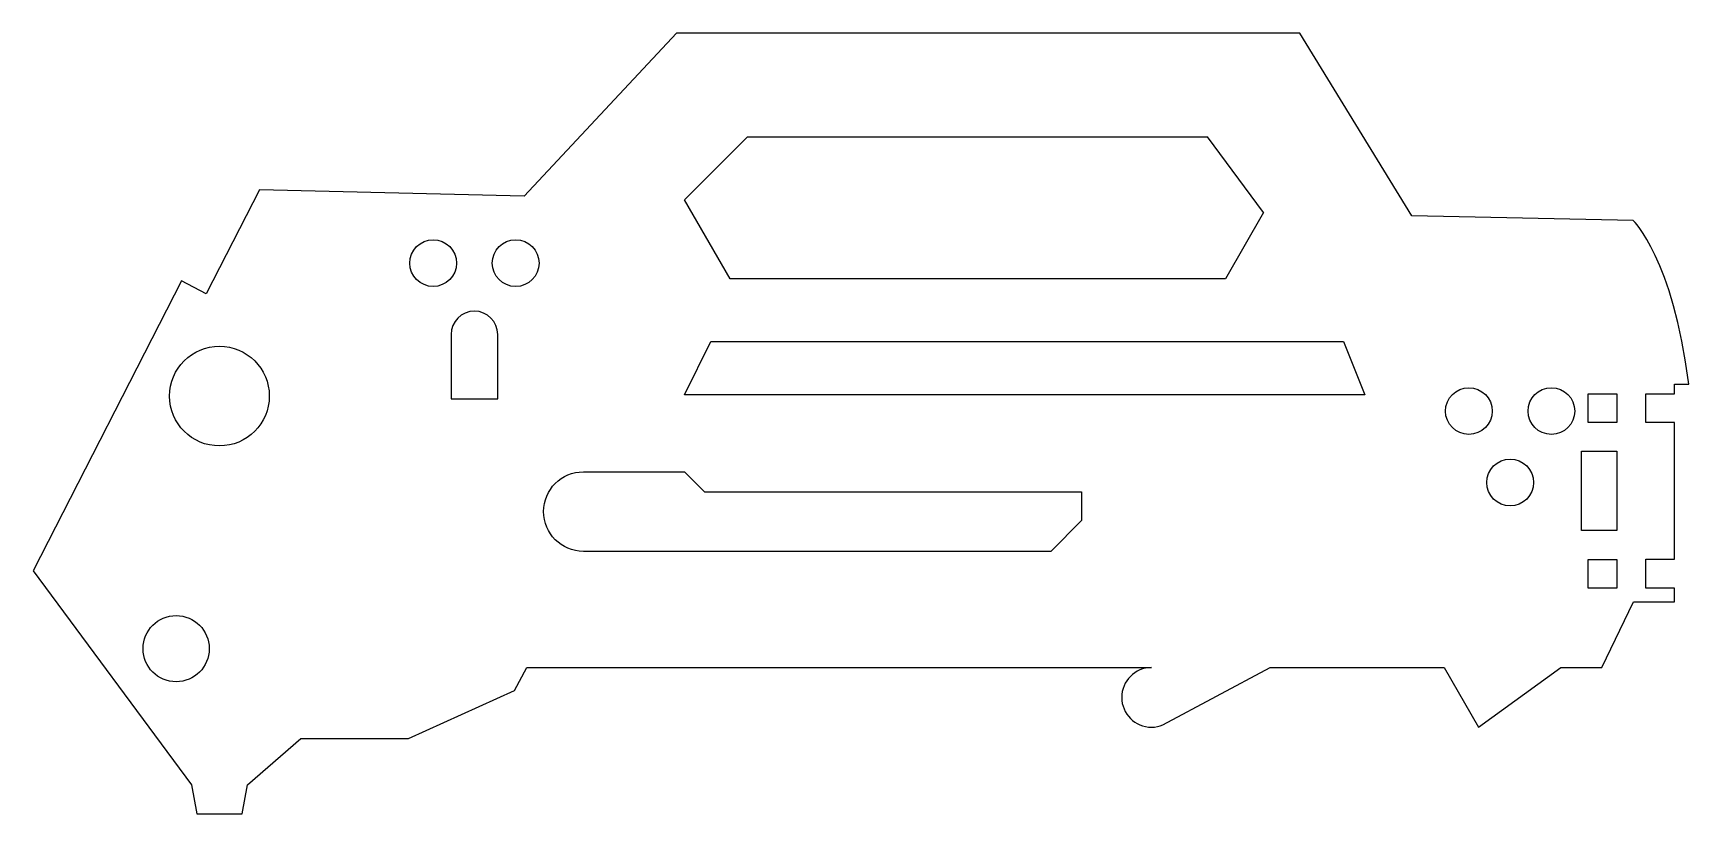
# Model space of a CAD drawing. Extents: x 0 to 996, y 0 to 470.
import ezdxf

# ---------------------------------------------------------------- set-up
doc = ezdxf.new("R2010")
doc.units = 0
doc.layers.add('Layer_1', color=7, linetype='CONTINUOUS')

msp = doc.modelspace()

# ---------------------------------------------------------------- linework, layer by layer
at = {"layer": 'Layer_1', "color": 7}
for points in [[(387.193032, 469.755064), (295.51799, 371.680104), (136.367992, 375.455064), (104.093032, 312.955064), (89.293032, 320.655064), (0.042952, 146.180104), (95.393032, 17.455064), (98.593032, 0.030104), (125.867992, 0.030104), (129.067992, 17.455064), (161.142952, 45.305144), (225.84295, 45.305144), (289.69303, 74.330104), (297.16799, 88.005144), (673.017992, 88.005144)], [(962.993032, 356.955064), (829.717992, 359.855064), (762.417992, 469.755064), (387.193032, 469.755064), (387.193032, 469.755064)], [(391.97448, 369.380848), (429.95416, 407.360536)], [(429.95416, 407.360536), (706.67864, 407.360536)], [(740.5568, 361.795736), (706.67864, 407.360536)], [(740.546, 361.784128), (717.49592, 321.834128), (419.42096, 321.834128), (391.97096, 369.384128)], [(254.83784, 331.391824), (254.83784, 331.391824)], [(304.48872, 331.391824), (304.48872, 331.391824)], [(265.59648, 302.467376), (265.59648, 302.467376)], [(251.52144, 288.392376), (251.52144, 249.667376), (279.67144, 249.667376), (279.67144, 288.392376)], [(407.97448, 284.319936), (788.60496, 284.319936), (801.40504, 252.160536), (391.97448, 252.160536), (407.97448, 284.319936)], [(142.150951, 251.390846), (142.150951, 251.390846)], [(679.793032, 53.530104), (744.517992, 88.005144), (849.117992, 88.005144), (869.793032, 52.205144), (919.342952, 88.005144), (944.117992, 88.005144), (963.167992, 127.655064), (987.767992, 127.655064), (987.767992, 135.205144), (987.767992, 135.855064), (970.467992, 135.855064), (970.467992, 153.180104), (987.767992, 153.180104), (987.767992, 234.830104), (987.767992, 235.505144), (970.467992, 235.505144), (970.467992, 252.805144), (987.767992, 252.805144), (987.767992, 258.555064), (996.442952, 258.555064)], [(935.827832, 252.811032), (953.142185, 252.811032), (953.142185, 235.496679), (935.827832, 235.496679), (935.827832, 252.811032)], [(878.12264, 242.377096), (878.12264, 242.377096)], [(927.77344, 242.377096), (927.77344, 242.377096)], [(931.867752, 218.18232), (953.142281, 218.18232), (953.142281, 170.483794), (931.867752, 170.483794), (931.867752, 218.18232)], [(331.164156, 205.830568), (391.974472, 205.830552), (404.087272, 193.717736), (630.98472, 193.717736)], [(902.94808, 199.3782), (902.94808, 199.3782)], [(630.98472, 193.717736), (630.98472, 176.53592), (612.40064, 157.951832), (331.164076, 157.951832)], [(935.827832, 153.169456), (953.142185, 153.169456), (953.142185, 135.855103), (935.827832, 135.855103), (935.827832, 153.169456)], [(106.042492, 99.42262), (106.042492, 99.42262)]]:
    msp.add_lwpolyline(points, dxfattribs=at)
for points in [[(996.442952, 258.555064), (986.958712, 333.777544), (962.993032, 356.955064), (962.993032, 356.955064)], [(226.70416, 331.391824), (226.70416, 339.16072), (233.00216, 345.458664), (240.77104, 345.458664)], [(240.77104, 345.458664), (248.53992, 345.458664), (254.83784, 339.16072), (254.83784, 331.391824)], [(276.35504, 331.391824), (276.35504, 339.16072), (282.65296, 345.458664), (290.42184, 345.458664)], [(290.42184, 345.458664), (298.1908, 345.458664), (304.48872, 339.16072), (304.48872, 331.391824)], [(240.77104, 317.324984), (233.00216, 317.324984), (226.70416, 323.622928), (226.70416, 331.391824)], [(254.83784, 331.391824), (254.83784, 323.622928), (248.53992, 317.324984), (240.77104, 317.324984)], [(290.42184, 317.324984), (282.65296, 317.324984), (276.35504, 323.622928), (276.35504, 331.391824)], [(304.48872, 331.391824), (304.48872, 323.622928), (298.1908, 317.324984), (290.42184, 317.324984)], [(265.59648, 302.467376), (257.82752, 302.467376), (251.52144, 296.161272), (251.52144, 288.392376)], [(279.67144, 288.392376), (279.67144, 296.161272), (273.36536, 302.467376), (265.59648, 302.467376)], [(82.173184, 251.390846), (82.173184, 267.953246), (95.599665, 281.379727), (112.16207, 281.379727)], [(112.16207, 281.379727), (128.724475, 281.379727), (142.150951, 267.953246), (142.150951, 251.390846)], [(112.16207, 221.40196), (95.599665, 221.40196), (82.173184, 234.828441), (82.173184, 251.390846)], [(142.150951, 251.390846), (142.150951, 234.828441), (128.724475, 221.40196), (112.16207, 221.40196)], [(849.98896, 242.377096), (849.98896, 250.145992), (856.28696, 256.443936), (864.05584, 256.443936)], [(864.05584, 256.443936), (871.82472, 256.443936), (878.12264, 250.145992), (878.12264, 242.377096)], [(899.63976, 242.377096), (899.63976, 250.145992), (905.93776, 256.443936), (913.70664, 256.443936)], [(913.70664, 256.443936), (921.47552, 256.443936), (927.77344, 250.145992), (927.77344, 242.377096)], [(864.05584, 228.310256), (856.28696, 228.310256), (849.98896, 234.6082), (849.98896, 242.377096)], [(878.12264, 242.377096), (878.12264, 234.6082), (871.82472, 228.310256), (864.05584, 228.310256)], [(913.70664, 228.310256), (905.93776, 228.310256), (899.63976, 234.6082), (899.63976, 242.377096)], [(927.77344, 242.377096), (927.77344, 234.6082), (921.47552, 228.310256), (913.70664, 228.310256)], [(874.8144, 199.3782), (874.8144, 207.147096), (881.1124, 213.44504), (888.88128, 213.44504)], [(888.88128, 213.44504), (896.65016, 213.44504), (902.94808, 207.147096), (902.94808, 199.3782)], [(307.224716, 181.891208), (307.224716, 195.112552), (317.942796, 205.830576), (331.164156, 205.830568)], [(888.88128, 185.31136), (881.1124, 185.31136), (874.8144, 191.609304), (874.8144, 199.3782)], [(902.94808, 199.3782), (902.94808, 191.609304), (896.65016, 185.31136), (888.88128, 185.31136)], [(331.164076, 157.951832), (317.942796, 157.951832), (307.224716, 168.669856), (307.224716, 181.891208)], [(66.192149, 99.42262), (66.192149, 110.426987), (75.112927, 119.347817), (86.117346, 119.347817)], [(86.117346, 119.347817), (97.121713, 119.347817), (106.042492, 110.426987), (106.042492, 99.42262)], [(86.117346, 79.497422), (75.112927, 79.497422), (66.192149, 88.418253), (66.192149, 99.42262)], [(106.042492, 99.42262), (106.042492, 88.418253), (97.121713, 79.497422), (86.117346, 79.497422)], [(673.017992, 88.005144), (663.129592, 88.005144), (655.117992, 79.993464), (655.117992, 70.105144)], [(655.117992, 70.105144), (655.117992, 60.216664), (663.129592, 52.205144), (673.017992, 52.205144)], [(673.017992, 52.205144), (675.494392, 52.205144), (677.854712, 52.705704), (679.793032, 53.530104)]]:
    msp.add_open_spline(points, degree=3, dxfattribs=at)

doc.saveas('drawing.dxf')
